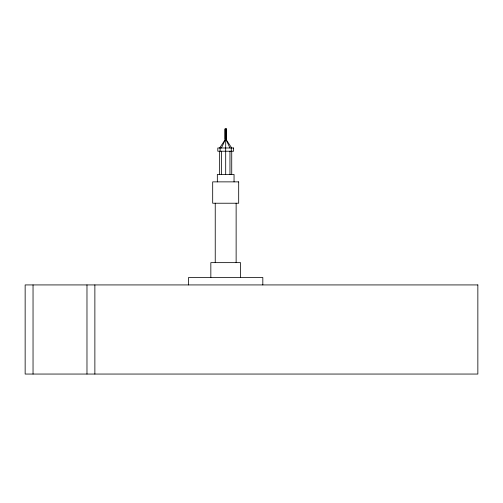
<?xml version="1.0" encoding="UTF-8"?>
<svg xmlns="http://www.w3.org/2000/svg" width="503" height="503" viewBox="0 0 503 503"><rect width="100%" height="100%" fill="white"/><g stroke="black" fill="none" stroke-linecap="round" stroke-linejoin="round"><path stroke-width="0.75" d="M221.414 147.983L225.558 139.161M219.648 147.983L225.507 139.161M225.866 139.161L231.726 147.983M225.816 139.161L229.959 147.983M262.824 284.924L262.824 277.499L188.55 277.499L188.55 284.924M240.541 277.499L240.541 262.641L210.839 262.641L210.839 277.499M236.133 203.225L236.133 262.641M234.046 181.866L234.046 174.44L217.327 174.44L217.327 181.866M231.726 151.227L231.726 174.44M231.261 147.983L231.261 151.227M229.959 151.227L229.959 174.44M226.212 128.95L226.212 139.161M225.69 128.95L225.69 174.44M225.162 128.95L225.162 139.161M221.414 151.227L221.414 174.44M220.113 147.983L220.113 151.227M219.648 151.227L219.648 174.44M215.24 203.225L215.24 262.641M94.872 284.924L94.872 374.05M86.975 284.924L86.975 374.05M33.041 284.924L33.041 374.05M226.432 128.95L224.942 128.95L224.942 139.161L226.432 139.161L226.432 128.95M233.574 147.983L217.799 147.983L217.799 151.227L233.574 151.227L233.574 147.983M238.686 181.866L212.687 181.866L212.687 203.225L238.686 203.225L238.686 181.866M477.85 284.924L25.15 284.924L25.15 374.05L477.85 374.05L477.85 284.924"/></g></svg>
